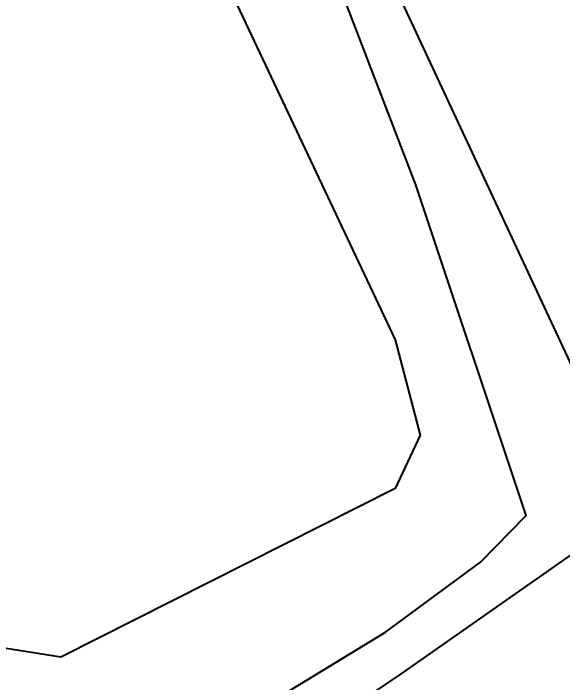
# Model space of a CAD drawing. Header units: inches. Extents: x 653559 to 669309, y 7245317 to 7256454.
# Drawn here: x 663152.1 to 663254.2, y 7250915.2 to 7251039.7 of the extents above; entities that cross this region are included whole.
import ezdxf
from ezdxf.enums import TextEntityAlignment as Align

# ---------------------------------------------------------------- set-up
doc = ezdxf.new("R2010")
doc.units = ezdxf.units.IN
doc.header["$MEASUREMENT"] = 0
for name, color, linetype in [('Agricola', 3, 'Continuous'), ('Caminos', 1, 'Continuous'), ('Reserva', 92, 'Continuous'), ('TXT_HDR', 160, 'Continuous')]:
    doc.layers.add(name, color=color, linetype=linetype)
doc.styles.add('ROMANS', font='romans.shx', dxfattribs={"height": 150})

msp = doc.modelspace()

# ---------------------------------------------------------------- linework, layer by layer
at = {"layer": 'Agricola', "transparency": 33554613}
msp.add_lwpolyline([(663784.49, 7251640.49), (663468.58, 7252194.53), (662973.28, 7251975.46), (662929.62, 7251968.31), (662893.11, 7251992.12), (662866.12, 7252016.73), (662831.2, 7252003.24), (663024.87, 7251523.81), (663078.06, 7251355.54), (663259.03, 7250967.39), (663379.68, 7251059.47), (663466.2, 7251158.69)], close=True, dxfattribs=at)
at = {"layer": 'Caminos', "transparency": 33554613}
msp.add_lwpolyline([(662767.31, 7250754.96), (662928.65, 7250820.1), (663015.44, 7250854.91), (663101.69, 7250888.68), (663140.85, 7250903.39), (663155.67, 7250904.02), (663168.93, 7250901.08), (663183.85, 7250903.15), (663198.61, 7250910.77), (663221.31, 7250924.58), (663238.94, 7250937.6), (663247.47, 7250946.28), (663226.94, 7251007.87), (663196.89, 7251086.19), (663166.91, 7251150.07), (663118.23, 7251241.51), (663099.39, 7251291.25), (663086.48, 7251318.35), (663066.58, 7251354.96), (663053.25, 7251384.81), (663032.08, 7251443.23), (663003.93, 7251536.15)], dxfattribs=at)
at = {"layer": 'Reserva', "transparency": 33554613}
msp.add_lwpolyline([(663149.16, 7250921.8), (662708.92, 7251940.07), (662708.08, 7251954.67), (662711.91, 7251962.05), (662740.09, 7251979.12), (662792.48, 7251978.72), (662808.35, 7251972.37), (662970.68, 7251578.27), (663040.53, 7251375.87), (663164.35, 7251103.61), (663223.09, 7250978.99), (663227.72, 7250961.26), (663223.09, 7250951.34), (663160.91, 7250919.92)], close=True, dxfattribs=at)
msp.add_lwpolyline([(662854.65, 7250480.52), (663074.52, 7250756.75), (663155.98, 7250865.12), (663169.95, 7250879.09), (663198.11, 7250899.2), (663224.14, 7250916.77), (663260.97, 7250942.59), (663308.6, 7250981.33), (663341.62, 7251000.38), (663375.27, 7251027.47), (663423.95, 7251076.79), (663452.11, 7251111.5), (663482.59, 7251160.19), (663516.03, 7251205.69), (663545.66, 7251250.15), (663563.44, 7251281.47), (663590.11, 7251319.78), (663613.61, 7251358.94), (663650.86, 7251409.11), (663709.7, 7251491.66), (663741.46, 7251539.92)], dxfattribs=at)

# ---------------------------------------------------------------- texts
at = {"layer": 'TXT_HDR', "transparency": 33554613, "style": 'ROMANS'}
msp.add_text('Ao. San Luis', height=100, rotation=39.5156, dxfattribs=at).set_placement((663513.05, 7250767.74), align=Align.MIDDLE)

doc.saveas('drawing.dxf')
